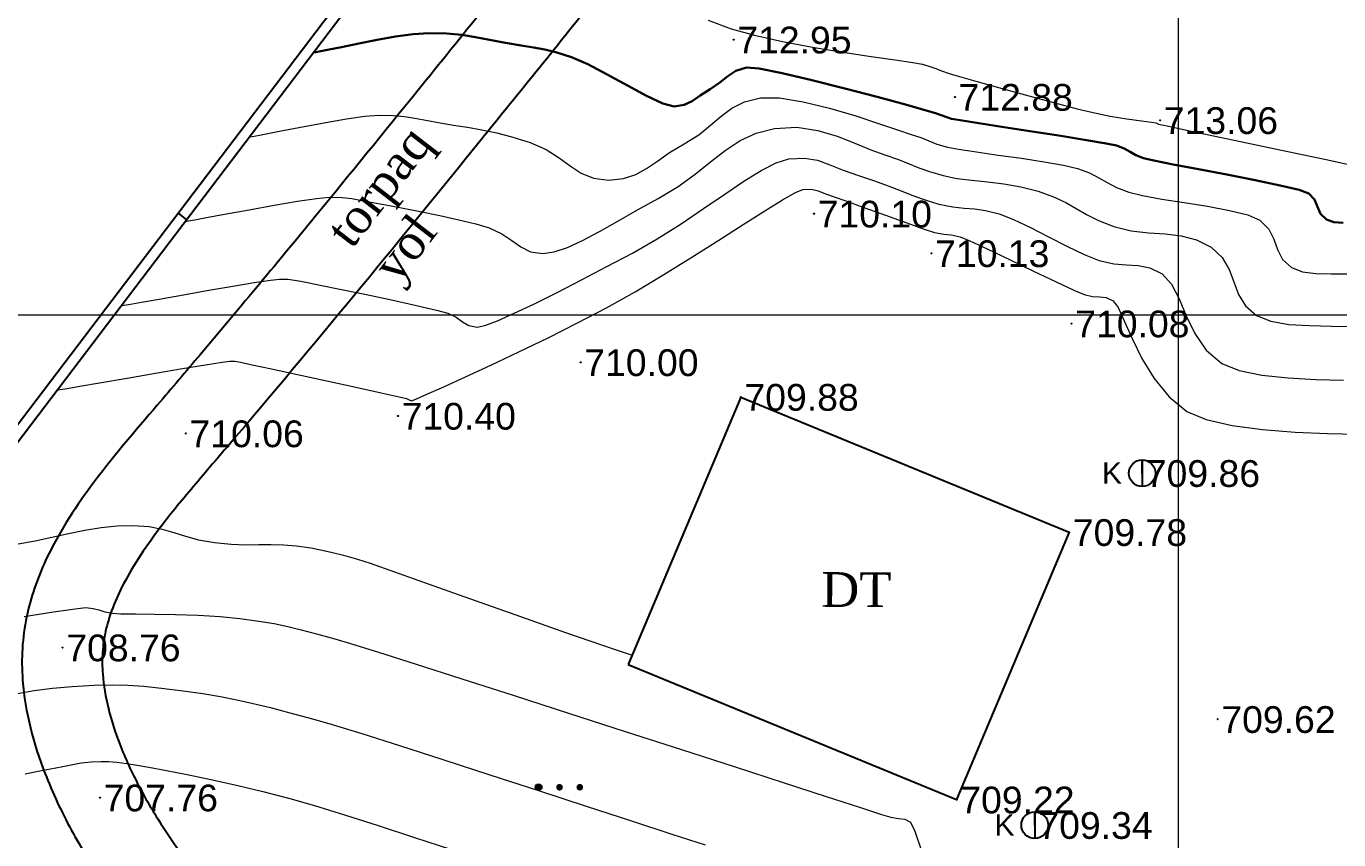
# Model space of a CAD drawing. Header units: feet. Extents: x 3381 to 1374491, y 675186 to 8751562.
# Drawn here: x 686570.24 to 686619.31, y 4376276.54 to 4376306.96 of the extents above; entities that cross this region are included whole.
import ezdxf
from ezdxf.enums import TextEntityAlignment as Align

# ---------------------------------------------------------------- set-up
doc = ezdxf.new("R2010")
doc.units = ezdxf.units.FT
doc.header["$MEASUREMENT"] = 0
doc.header["$PDMODE"] = 34
doc.header["$PDSIZE"] = 0.01
doc.layers.get('0').update_dxf_attribs({"linetype": 'CONTINUOUS'})
for name, color, linetype in [('0_Point_Height', 2, 'CONTINUOUS'), ('0_Point_Point', 7, 'CONTINUOUS'), ('col bitkisi', 7, 'CONTINUOUS'), ('Lep-Stolb', 7, 'CONTINUOUS'), ('polygon', 5, 'CONTINUOUS'), ('Yazilar', 7, 'CONTINUOUS')]:
    doc.layers.add(name, color=color, linetype=linetype)
for name, color, linetype, lineweight in [('ANA HORIZONTAL', 24, 'CONTINUOUS', 30), ('HORIZANTAL', 24, 'CONTINUOUS', 13), ('km setka', 170, 'CONTINUOUS', 15)]:
    doc.layers.add(name, color=color, linetype=linetype, lineweight=lineweight)
doc.styles.get("Standard").update_dxf_attribs({"font": 'arial.ttf', "height": 2.5})

msp = doc.modelspace()

# ---------------------------------------------------------------- hatches: boundary and pattern name
at = {"layer": 'col bitkisi', "ltscale": 1.5}
h = msp.add_hatch(color=256, dxfattribs=at)
edge = h.paths.add_edge_path()
edge.add_arc((686589.397, 4376278.503), 0.125, 0, 360)
h = msp.add_hatch(color=256, dxfattribs=at)
edge = h.paths.add_edge_path()
edge.add_arc((686590.179, 4376278.503), 0.125, 0, 360)
h = msp.add_hatch(color=256, dxfattribs=at)
edge = h.paths.add_edge_path()
edge.add_arc((686590.938, 4376278.503), 0.125, 0, 360)

# ---------------------------------------------------------------- linework, layer by layer
at = {"linetype": 'Continuous'}
for p, q in [((686599.957, 4376331.635, 716.528), (686563.749, 4376283.935, 708.969)), ((686600.276, 4376331.393, 716.528), (686564.13, 4376283.775, 708.982)), ((686575.923, 4376299.973, -710.059), (686576.238, 4376299.727, -710.059)), ((686596.957, 4376293.096, 709.876), (686592.75, 4376283.095, 709.322)), ((686596.957, 4376293.096, 709.876), (686609.234, 4376288.04, 709.777)), ((686609.234, 4376288.04, 709.777), (686605.027, 4376278.039, 709.223)), ((686592.75, 4376283.095, 709.322), (686605.027, 4376278.039, 709.223))]:
    msp.add_line(p, q, dxfattribs=at)
for points, knots in [([(686613.86, 4376350.079), (686615.681, 4376346.609), (686621.987, 4376334.591), (686631.884, 4376316.609), (686645.879, 4376297.345), (686656.65, 4376277.147), (686667.613, 4376259.262), (686676.741, 4376241.858), (686690.156, 4376223.337), (686706.755, 4376209.048), (686718.29, 4376194.211), (686726.22, 4376183.729), (686737.538, 4376171.81), (686745.787, 4376161.118), (686750.231, 4376155.358)], [0, 0, 0, 0, 11.75951, 40.72321, 61.46233, 83.054979, 109.290717, 124.392744, 141.962718, 177.533008, 189.558821, 198.276488, 216.955448, 238.768866, 238.768866, 238.768866, 238.768866]), ([(686618.617, 4376329.549), (686614.677, 4376325.786), (686614.149, 4376325.735), (686612.56, 4376325.576), (686611.496, 4376325.459), (686608.545, 4376325.052), (686606.668, 4376324.698), (686603.89, 4376323.82), (686602.938, 4376323.449), (686601.448, 4376322.712), (686600.888, 4376322.395), (686599.727, 4376321.64), (686599.14, 4376321.193), (686598.024, 4376320.244), (686597.495, 4376319.74), (686596.253, 4376318.469), (686595.563, 4376317.682), (686594.452, 4376316.364), (686594.018, 4376315.834), (686593.161, 4376314.788), (686592.737, 4376314.267), (686591.47, 4376312.712), (686590.638, 4376311.684), (686588.158, 4376308.616), (686586.531, 4376306.593), (686583.622, 4376302.998), (686582.346, 4376301.428), (686580.31, 4376298.949), (686579.568, 4376298.051), (686578.136, 4376296.33), (686577.447, 4376295.507), (686576.218, 4376294.053), (686575.684, 4376293.424), (686574.315, 4376291.823), (686573.442, 4376290.818), (686572.01, 4376288.876), (686571.423, 4376287.966), (686570.658, 4376286.313), (686570.409, 4376285.609), (686570.175, 4376284.487), (686570.121, 4376284.094), (686570.073, 4376283.3), (686570.078, 4376282.904), (686570.198, 4376281.304), (686570.513, 4376280.131), (686571.225, 4376278.287), (686571.562, 4376277.58), (686572.287, 4376276.244), (686572.679, 4376275.612), (686573.966, 4376273.69), (686574.914, 4376272.496), (686576.378, 4376270.562), (686576.929, 4376269.812), (686577.93, 4376268.28), (686578.377, 4376267.503), (686579.047, 4376266.033), (686579.289, 4376265.346), (686579.634, 4376263.91), (686579.739, 4376263.169), (686579.817, 4376261.572), (686579.77, 4376260.718), (686579.506, 4376259.038), (686579.29, 4376258.207), (686578.494, 4376255.973), (686577.763, 4376254.62), (686576.29, 4376252.473), (686575.636, 4376251.645), (686574.245, 4376250.037), (686573.506, 4376249.254), (686572.005, 4376247.702), (686571.243, 4376246.933), (686569.921, 4376245.549), (686569.356, 4376244.941), (686568.261, 4376243.688), (686567.733, 4376243.049), (686566.193, 4376241.102), (686565.228, 4376239.765), (686563.529, 4376237.301), (686562.781, 4376236.18), (686561.312, 4376233.911), (686560.593, 4376232.765), (686558.492, 4376229.291), (686557.166, 4376226.927), (686554.77, 4376222.238), (686553.691, 4376219.917), (686552.027, 4376215.893), (686551.39, 4376214.209), (686550.232, 4376210.803), (686549.71, 4376209.086), (686548.697, 4376205.458), (686548.214, 4376203.545), (686547.431, 4376200.253), (686547.116, 4376198.876), (686546.502, 4376196.111), (686546.207, 4376194.723), (686545.783, 4376192.55), (686545.637, 4376191.775), (686545.398, 4376190.375), (686545.303, 4376189.756), (686545.063, 4376187.792), (686544.987, 4376186.448), (686544.99, 4376183.432), (686545.111, 4376181.76), (686545.551, 4376178.468), (686545.868, 4376176.849), (686546.508, 4376174.133), (686546.801, 4376173.025), (686547.366, 4376171.027), (686547.632, 4376170.134), (686548.125, 4376168.52), (686548.351, 4376167.79), (686548.847, 4376166.316), (686549.116, 4376165.576), (686549.572, 4376164.485), (686549.728, 4376164.132), (686550.231, 4376163.078), (686550.592, 4376162.417), (686551.273, 4376161.147), (686551.593, 4376160.538), (686551.991, 4376159.636), (686552.112, 4376159.332), (686552.299, 4376158.778), (686552.37, 4376158.531), (686552.493, 4376158.007), (686552.545, 4376157.734), (686552.679, 4376156.898), (686552.741, 4376156.307), (686550.557, 4376151.893)], [0, 0, 0, 0, 1.504182, 1.504182, 4.512547, 4.512547, 9.897023, 9.897023, 12.795834, 12.795834, 14.604059, 14.604059, 16.662244, 16.662244, 18.72043, 18.72043, 21.69221, 21.69221, 23.690537, 23.690537, 25.688865, 25.688865, 29.68552, 29.68552, 37.678831, 37.678831, 43.858623, 43.858623, 47.338723, 47.338723, 50.479181, 50.479181, 52.843093, 52.843093, 56.452422, 56.452422, 59.343353, 59.343353, 61.301717, 61.301717, 62.310714, 62.310714, 63.319712, 63.319712, 66.426739, 66.426739, 68.50177, 68.50177, 70.576802, 70.576802, 75.092259, 75.092259, 77.984383, 77.984383, 80.876507, 80.876507, 83.368148, 83.368148, 85.859789, 85.859789, 88.693846, 88.693846, 91.527902, 91.527902, 96.504404, 96.504404, 99.813748, 99.813748, 103.123092, 103.123092, 106.359907, 106.359907, 108.778682, 108.778682, 111.197456, 111.197456, 116.035005, 116.035005, 120.025858, 120.025858, 124.016711, 124.016711, 131.998417, 131.998417, 139.538843, 139.538843, 144.840516, 144.840516, 150.142189, 150.142189, 155.992549, 155.992549, 160.212599, 160.212599, 164.43265, 164.43265, 166.77754, 166.77754, 168.584028, 168.584028, 172.423705, 172.423705, 177.221179, 177.221179, 182.018653, 182.018653, 185.384546, 185.384546, 188.140377, 188.140377, 190.397291, 190.397291, 192.654204, 192.654204, 193.73589, 193.73589, 195.899262, 195.899262, 198.062634, 198.062634, 199.190084, 199.190084, 200.13488, 200.13488, 201.079676, 201.079676, 202.923933, 202.923933, 202.923933, 202.923933]), ([(686622.52, 4376323.079), (686614.958, 4376322.799), (686614.429, 4376322.748), (686612.851, 4376322.59), (686611.814, 4376322.475), (686609.013, 4376322.087), (686607.305, 4376321.756), (686604.888, 4376320.988), (686604.08, 4376320.669), (686602.831, 4376320.047), (686602.362, 4376319.779), (686601.213, 4376319.021), (686600.543, 4376318.475), (686599.232, 4376317.251), (686598.595, 4376316.575), (686597.331, 4376315.14), (686596.705, 4376314.38), (686594.558, 4376311.759), (686593.079, 4376309.934), (686590.152, 4376306.308), (686588.702, 4376304.508), (686584.315, 4376299.085), (686581.339, 4376295.443), (686577.62, 4376291.07), (686577.135, 4376290.508), (686576.194, 4376289.398), (686575.738, 4376288.848), (686574.75, 4376287.56), (686574.253, 4376286.824), (686573.566, 4376285.505), (686573.339, 4376284.919), (686573.151, 4376284.079), (686573.112, 4376283.819), (686573.076, 4376283.29), (686573.078, 4376283.014), (686573.162, 4376281.905), (686573.392, 4376281.002), (686573.944, 4376279.576), (686574.188, 4376279.047), (686574.726, 4376278.027), (686575.02, 4376277.532), (686576.104, 4376275.852), (686576.996, 4376274.706), (686578.514, 4376272.715), (686579.127, 4376271.899), (686580.297, 4376270.163), (686580.852, 4376269.245), (686581.599, 4376267.691), (686581.845, 4376267.096), (686582.255, 4376265.861), (686582.417, 4376265.23), (686582.774, 4376263.316), (686582.843, 4376262.011), (686582.672, 4376259.61), (686582.471, 4376258.515), (686581.869, 4376256.404), (686581.468, 4376255.385), (686580.514, 4376253.446), (686579.963, 4376252.525), (686578.582, 4376250.51), (686577.719, 4376249.445), (686575.934, 4376247.439), (686575.013, 4376246.494), (686573.347, 4376244.787), (686572.598, 4376244.021), (686571.421, 4376242.746), (686570.976, 4376242.242), (686570.104, 4376241.207), (686569.678, 4376240.678), (686568.424, 4376239.062), (686567.619, 4376237.945), (686566.092, 4376235.736), (686565.365, 4376234.649), (686563.944, 4376232.46), (686563.249, 4376231.355), (686561.22, 4376228.012), (686559.94, 4376225.744), (686557.563, 4376221.128), (686556.466, 4376218.781), (686554.812, 4376214.778), (686554.196, 4376213.144), (686553.073, 4376209.836), (686552.565, 4376208.159), (686551.567, 4376204.577), (686551.087, 4376202.667), (686550.316, 4376199.414), (686550.01, 4376198.074), (686549.419, 4376195.401), (686549.135, 4376194.066), (686548.72, 4376191.94), (686548.571, 4376191.145), (686548.338, 4376189.757), (686548.249, 4376189.16), (686548.112, 4376187.966), (686548.062, 4376187.366), (686547.967, 4376185.557), (686547.976, 4376184.342), (686548.166, 4376181.209), (686548.446, 4376179.3), (686549.236, 4376175.493), (686549.743, 4376173.594), (686550.489, 4376171.053), (686550.683, 4376170.412), (686551.076, 4376169.134), (686551.274, 4376168.505), (686551.668, 4376167.343), (686551.863, 4376166.807), (686552.215, 4376165.933), (686552.363, 4376165.588), (686552.645, 4376164.981), (686552.776, 4376164.715), (686553.056, 4376164.171), (686553.203, 4376163.896), (686553.654, 4376163.055), (686553.969, 4376162.476), (686554.494, 4376161.404), (686554.711, 4376160.924), (686555.031, 4376160.081), (686555.148, 4376159.728), (686555.345, 4376159.009), (686555.423, 4376158.652), (686555.618, 4376157.594), (686555.695, 4376156.905), (686555.773, 4376156.163), (686555.781, 4376156.082), (686557.516, 4376151.77)], [0, 0, 0, 0, 1.519576, 1.519576, 4.558728, 4.558728, 9.930594, 9.930594, 12.837598, 12.837598, 14.698947, 14.698947, 17.596272, 17.596272, 20.493598, 20.493598, 23.430765, 23.430765, 30.540606, 30.540606, 37.650448, 37.650448, 51.870131, 51.870131, 53.943342, 53.943342, 56.016553, 56.016553, 58.839775, 58.839775, 61.186701, 61.186701, 62.257023, 62.257023, 63.327345, 63.327345, 66.426341, 66.426341, 68.26825, 68.26825, 70.110159, 70.110159, 74.62153, 74.62153, 77.595, 77.595, 80.568471, 80.568471, 82.304355, 82.304355, 84.04024, 84.04024, 87.512009, 87.512009, 90.504027, 90.504027, 93.496045, 93.496045, 96.488063, 96.488063, 100.372173, 100.372173, 104.256283, 104.256283, 107.517701, 107.517701, 109.618427, 109.618427, 111.719153, 111.719153, 115.920605, 115.920605, 119.858792, 119.858792, 123.796978, 123.796978, 131.673352, 131.673352, 139.553481, 139.553481, 144.894421, 144.894421, 150.235361, 150.235361, 156.190392, 156.190392, 160.321983, 160.321983, 164.453574, 164.453574, 166.899961, 166.899961, 168.797126, 168.797126, 170.694291, 170.694291, 174.488621, 174.488621, 180.488906, 180.488906, 186.48919, 186.48919, 188.508696, 188.508696, 190.528201, 190.528201, 192.322947, 192.322947, 193.52533, 193.52533, 194.478712, 194.478712, 195.432094, 195.432094, 197.338858, 197.338858, 198.784376, 198.784376, 199.759029, 199.759029, 200.733681, 200.733681, 202.682985, 202.682985, 202.923933, 202.923933, 202.923933, 202.923933])]:
    msp.add_open_spline(points, degree=3, knots=knots, dxfattribs=at)
at = {"layer": '0_Point_Point'}
for p in [(686596.69, 4376306.459, 712.954), (686604.962, 4376304.315, 712.882), (686612.635, 4376303.445, 713.057), (686599.696, 4376299.95, 710.101), (686604.086, 4376298.469, 710.135), (686609.324, 4376295.842, 710.075), (686590.968, 4376294.394, 710), (686596.957, 4376293.096, 709.876), (686584.14, 4376292.389, 710.397), (686576.21, 4376291.734, 710.059), (686611.962, 4376290.248, 709.857), (686609.234, 4376288.04, 709.777), (686571.603, 4376283.727, 708.757), (686614.787, 4376281.048, 709.616), (686573, 4376278.115, 707.764), (686605.027, 4376278.039, 709.223), (686607.946, 4376277.086, 709.337)]:
    msp.add_point(p, dxfattribs=at)
at = {"layer": 'ANA HORIZONTAL', "color": 16, "lineweight": 30, "elevation": 712.5}
msp.add_lwpolyline([(686580.981, 4376305.975), (686581.066, 4376305.99), (686581.251, 4376306.024), (686581.563, 4376306.086), (686582.032, 4376306.184), (686582.679, 4376306.319), (686583.362, 4376306.454), (686584.048, 4376306.572), (686584.702, 4376306.659), (686585.291, 4376306.699), (686585.971, 4376306.69), (686586.532, 4376306.638), (686587.04, 4376306.554), (686587.561, 4376306.45), (686588.161, 4376306.337), (686588.741, 4376306.243), (686589.204, 4376306.17), (686589.624, 4376306.091), (686590.075, 4376305.976), (686590.63, 4376305.799), (686591.238, 4376305.538), (686591.959, 4376305.162), (686592.716, 4376304.745), (686593.436, 4376304.358), (686594.043, 4376304.072), (686594.461, 4376303.961), (686594.843, 4376304.017), (686595.142, 4376304.165), (686595.438, 4376304.372), (686595.81, 4376304.605), (686596.178, 4376304.852), (686596.467, 4376305.095), (686596.767, 4376305.298), (686597.168, 4376305.423), (686597.646, 4376305.382), (686598.506, 4376305.21), (686599.616, 4376304.948), (686600.843, 4376304.637), (686602.052, 4376304.318), (686603.11, 4376304.03), (686603.883, 4376303.816), (686604.238, 4376303.716), (686604.454, 4376303.64), (686604.623, 4376303.571), (686604.84, 4376303.502), (686605.164, 4376303.445), (686605.853, 4376303.336), (686606.787, 4376303.191), (686607.849, 4376303.027), (686608.92, 4376302.86), (686609.882, 4376302.705), (686610.617, 4376302.579), (686611.005, 4376302.497), (686611.295, 4376302.384), (686611.512, 4376302.265), (686611.727, 4376302.144), (686612.016, 4376302.025), (686612.399, 4376301.935), (686613.122, 4376301.792), (686614.071, 4376301.612), (686615.131, 4376301.411), (686616.188, 4376301.204), (686617.127, 4376301.008), (686617.835, 4376300.838), (686618.196, 4376300.71), (686618.41, 4376300.477), (686618.521, 4376300.21), (686618.633, 4376299.949), (686618.849, 4376299.73), (686619.129, 4376299.632), (686619.476, 4376299.603)], dxfattribs=at)
at = {"layer": 'col bitkisi', "lineweight": 13, "ltscale": 1.5}
msp.add_circle((686589.397, 4376278.503), 0.125, dxfattribs=at)
at = {"layer": 'HORIZANTAL', "color": 16, "linetype": 'Continuous', "lineweight": 20}
for points, elevation in [([(686595.74, 4376307.182), (686596.596, 4376306.866), (686597.474, 4376306.621), (686598.515, 4376306.392), (686599.641, 4376306.183), (686600.77, 4376305.996), (686601.825, 4376305.834), (686602.726, 4376305.702), (686603.392, 4376305.602), (686603.745, 4376305.539), (686604.03, 4376305.454), (686604.248, 4376305.375), (686604.465, 4376305.291), (686604.747, 4376305.196), (686605.134, 4376305.083), (686605.833, 4376304.884), (686606.734, 4376304.631), (686607.726, 4376304.356), (686608.698, 4376304.093), (686609.538, 4376303.873), (686610.136, 4376303.729), (686610.77, 4376303.604), (686611.394, 4376303.5), (686611.935, 4376303.42), (686612.317, 4376303.368), (686612.468, 4376303.348), (686612.52, 4376303.324), (686612.571, 4376303.3), (686612.894, 4376303.232), (686613.736, 4376303.055), (686614.923, 4376302.805), (686616.285, 4376302.518), (686617.648, 4376302.23), (686618.841, 4376301.976), (686619.691, 4376301.792)], 713), ([(686578.586, 4376302.82), (686578.682, 4376302.836), (686578.898, 4376302.875), (686579.27, 4376302.946), (686579.84, 4376303.057), (686580.626, 4376303.21), (686581.438, 4376303.362), (686582.216, 4376303.495), (686582.901, 4376303.592), (686583.431, 4376303.634), (686583.959, 4376303.628), (686584.381, 4376303.591), (686584.766, 4376303.528), (686585.187, 4376303.444), (686585.713, 4376303.346), (686586.219, 4376303.264), (686586.735, 4376303.182), (686587.271, 4376303.088), (686587.835, 4376302.97), (686588.438, 4376302.815), (686589.087, 4376302.611), (686589.685, 4376302.346), (686590.165, 4376302.042), (686590.582, 4376301.737), (686590.991, 4376301.471), (686591.448, 4376301.282), (686592.007, 4376301.21), (686592.569, 4376301.264), (686593.029, 4376301.413), (686593.436, 4376301.638), (686593.841, 4376301.918), (686594.293, 4376302.233), (686594.842, 4376302.563), (686595.385, 4376302.905), (686595.826, 4376303.256), (686596.221, 4376303.592), (686596.627, 4376303.891), (686597.099, 4376304.129), (686597.695, 4376304.283), (686598.398, 4376304.283), (686599.286, 4376304.138), (686600.268, 4376303.897), (686601.252, 4376303.607), (686602.145, 4376303.317), (686602.855, 4376303.075), (686603.292, 4376302.931), (686603.684, 4376302.798), (686603.984, 4376302.676), (686604.285, 4376302.557), (686604.68, 4376302.438), (686605.102, 4376302.358), (686605.765, 4376302.258), (686606.579, 4376302.144), (686607.454, 4376302.022), (686608.3, 4376301.894), (686609.026, 4376301.767), (686609.542, 4376301.645), (686609.998, 4376301.475), (686610.347, 4376301.297), (686610.659, 4376301.114), (686611.007, 4376300.931), (686611.461, 4376300.75), (686611.974, 4376300.625), (686612.694, 4376300.5), (686613.536, 4376300.37), (686614.411, 4376300.23), (686615.233, 4376300.076), (686615.914, 4376299.903), (686616.367, 4376299.706), (686616.697, 4376299.376), (686616.884, 4376298.999), (686617.024, 4376298.61), (686617.212, 4376298.244), (686617.546, 4376297.936), (686617.958, 4376297.777), (686618.456, 4376297.715), (686619.033, 4376297.705), (686619.677, 4376297.703)], 712), ([(686576.191, 4376299.665), (686576.299, 4376299.683), (686576.545, 4376299.726), (686576.978, 4376299.805), (686577.649, 4376299.929), (686578.574, 4376300.1), (686579.514, 4376300.269), (686580.385, 4376300.418), (686581.099, 4376300.524), (686581.571, 4376300.568), (686582.047, 4376300.56), (686582.419, 4376300.516), (686582.791, 4376300.444), (686583.265, 4376300.355), (686583.688, 4376300.28), (686584.277, 4376300.17), (686584.97, 4376300.035), (686585.705, 4376299.883), (686586.42, 4376299.725), (686587.053, 4376299.568), (686587.544, 4376299.423), (686588.024, 4376299.2), (686588.396, 4376298.946), (686588.728, 4376298.706), (686589.091, 4376298.529), (686589.553, 4376298.459), (686589.976, 4376298.52), (686590.473, 4376298.691), (686591.04, 4376298.953), (686591.669, 4376299.286), (686592.356, 4376299.672), (686593.092, 4376300.09), (686593.873, 4376300.521), (686594.612, 4376300.969), (686595.252, 4376301.434), (686595.827, 4376301.891), (686596.376, 4376302.316), (686596.934, 4376302.682), (686597.537, 4376302.966), (686598.222, 4376303.142), (686599.057, 4376303.181), (686599.838, 4376303.066), (686600.561, 4376302.853), (686601.222, 4376302.593), (686601.818, 4376302.34), (686602.345, 4376302.146), (686602.853, 4376301.978), (686603.25, 4376301.821), (686603.61, 4376301.672), (686604.009, 4376301.524), (686604.521, 4376301.374), (686605.037, 4376301.271), (686605.592, 4376301.201), (686606.18, 4376301.14), (686606.794, 4376301.067), (686607.429, 4376300.959), (686608.079, 4376300.794), (686608.653, 4376300.586), (686609.105, 4376300.369), (686609.495, 4376300.147), (686609.885, 4376299.922), (686610.335, 4376299.697), (686610.906, 4376299.475), (686611.555, 4376299.316), (686612.195, 4376299.239), (686612.819, 4376299.192), (686613.421, 4376299.122), (686613.996, 4376298.976), (686614.537, 4376298.703), (686614.954, 4376298.311), (686615.21, 4376297.866), (686615.386, 4376297.397), (686615.564, 4376296.934), (686615.822, 4376296.506), (686616.243, 4376296.143), (686616.779, 4376295.928), (686617.452, 4376295.813), (686618.222, 4376295.765), (686619.046, 4376295.75), (686619.884, 4376295.736)], 711.5), ([(686573.796, 4376296.51), (686573.9, 4376296.527), (686574.136, 4376296.568), (686574.554, 4376296.641), (686575.205, 4376296.756), (686576.115, 4376296.918), (686577.062, 4376297.085), (686577.97, 4376297.243), (686578.764, 4376297.375), (686579.37, 4376297.467), (686579.71, 4376297.503), (686580.021, 4376297.497), (686580.265, 4376297.469), (686580.507, 4376297.422), (686580.817, 4376297.364), (686581.231, 4376297.284), (686581.969, 4376297.134), (686582.902, 4376296.939), (686583.901, 4376296.726), (686584.836, 4376296.52), (686585.579, 4376296.348), (686586.001, 4376296.234), (686586.318, 4376296.078), (686586.558, 4376295.906), (686586.793, 4376295.765), (686587.099, 4376295.707), (686587.386, 4376295.771), (686587.859, 4376295.95), (686588.488, 4376296.227), (686589.243, 4376296.586), (686590.093, 4376297.007), (686591.007, 4376297.475), (686591.954, 4376297.971), (686592.905, 4376298.479), (686593.832, 4376299.011), (686594.722, 4376299.576), (686595.566, 4376300.143), (686596.354, 4376300.683), (686597.076, 4376301.168), (686597.722, 4376301.569), (686598.283, 4376301.856), (686598.749, 4376302.001), (686599.338, 4376302.033), (686599.825, 4376301.949), (686600.284, 4376301.784), (686600.784, 4376301.576), (686601.398, 4376301.361), (686601.952, 4376301.181), (686602.464, 4376300.992), (686602.947, 4376300.801), (686603.416, 4376300.618), (686603.883, 4376300.451), (686604.362, 4376300.31), (686604.88, 4376300.204), (686605.302, 4376300.157), (686605.69, 4376300.127), (686606.107, 4376300.07), (686606.616, 4376299.942), (686607.157, 4376299.734), (686607.787, 4376299.434), (686608.466, 4376299.087), (686609.148, 4376298.736), (686609.791, 4376298.426), (686610.351, 4376298.201), (686610.904, 4376298.072), (686611.38, 4376298.039), (686611.814, 4376298.019), (686612.245, 4376297.932), (686612.708, 4376297.699), (686613.062, 4376297.316), (686613.344, 4376296.77), (686613.613, 4376296.13), (686613.929, 4376295.467), (686614.351, 4376294.85), (686614.94, 4376294.349), (686615.586, 4376294.086), (686616.437, 4376293.913), (686617.419, 4376293.809), (686618.459, 4376293.754), (686619.484, 4376293.728)], 711), ([(686571.401, 4376293.354), (686571.515, 4376293.374), (686571.777, 4376293.418), (686572.245, 4376293.498), (686572.981, 4376293.624), (686574.01, 4376293.802), (686575.077, 4376293.985), (686576.086, 4376294.156), (686576.947, 4376294.3), (686577.566, 4376294.4), (686577.85, 4376294.438), (686578.036, 4376294.432), (686578.184, 4376294.408), (686578.369, 4376294.372), (686578.694, 4376294.305), (686579.409, 4376294.151), (686580.382, 4376293.94), (686581.479, 4376293.702), (686582.568, 4376293.464), (686583.516, 4376293.256), (686584.19, 4376293.107), (686584.458, 4376293.046), (686584.552, 4376292.994), (686584.645, 4376292.956), (686584.805, 4376293.019), (686585.223, 4376293.2), (686585.858, 4376293.481), (686586.669, 4376293.848), (686587.615, 4376294.286), (686588.656, 4376294.779), (686589.75, 4376295.312), (686590.857, 4376295.87), (686591.936, 4376296.436), (686593.003, 4376297.033), (686594.078, 4376297.671), (686595.132, 4376298.322), (686596.133, 4376298.955), (686597.051, 4376299.544), (686597.855, 4376300.057), (686598.515, 4376300.467), (686598.998, 4376300.745), (686599.275, 4376300.861), (686599.594, 4376300.87), (686599.855, 4376300.804), (686600.12, 4376300.696), (686600.451, 4376300.577), (686600.879, 4376300.432), (686601.56, 4376300.187), (686602.365, 4376299.894), (686603.16, 4376299.604), (686603.817, 4376299.371), (686604.202, 4376299.246), (686604.542, 4376299.186), (686604.819, 4376299.163), (686605.154, 4376299.091), (686605.514, 4376298.94), (686606.17, 4376298.634), (686607.005, 4376298.235), (686607.902, 4376297.804), (686608.744, 4376297.401), (686609.414, 4376297.088), (686609.796, 4376296.926), (686610.107, 4376296.86), (686610.37, 4376296.848), (686610.616, 4376296.817), (686610.879, 4376296.695), (686611.06, 4376296.44), (686611.291, 4376295.944), (686611.584, 4376295.285), (686611.952, 4376294.54), (686612.408, 4376293.785), (686612.966, 4376293.098), (686613.637, 4376292.555), (686614.359, 4376292.254), (686615.329, 4376292.034), (686616.463, 4376291.883), (686617.677, 4376291.785), (686618.889, 4376291.729), (686620.014, 4376291.7)], 710.5), ([(686569.94, 4376287.603), (686570.572, 4376287.72), (686571.199, 4376287.853), (686571.821, 4376287.989), (686572.437, 4376288.114), (686573.045, 4376288.216), (686573.643, 4376288.281), (686574.232, 4376288.297), (686574.837, 4376288.249), (686575.328, 4376288.152), (686575.763, 4376288.025), (686576.196, 4376287.886), (686576.684, 4376287.756), (686577.283, 4376287.652), (686577.905, 4376287.593), (686578.447, 4376287.573), (686578.934, 4376287.575), (686579.394, 4376287.579), (686579.856, 4376287.569), (686580.345, 4376287.526), (686580.879, 4376287.451), (686581.302, 4376287.374), (686581.686, 4376287.286), (686582.104, 4376287.177), (686582.627, 4376287.035), (686583.1, 4376286.881), (686584.008, 4376286.563), (686585.27, 4376286.113), (686586.808, 4376285.564), (686588.544, 4376284.947), (686590.399, 4376284.295), (686592.294, 4376283.639), (686592.893, 4376283.436)], 709.5), ([(686570.161, 4376284.887), (686571.259, 4376285.061), (686572.067, 4376285.18), (686572.463, 4376285.222), (686572.743, 4376285.192), (686572.96, 4376285.133), (686573.178, 4376285.066), (686573.46, 4376285.011), (686573.782, 4376284.993), (686574.322, 4376284.983), (686575.023, 4376284.974), (686575.823, 4376284.96), (686576.664, 4376284.933), (686577.486, 4376284.888), (686578.229, 4376284.816), (686578.938, 4376284.718), (686579.514, 4376284.62), (686580.02, 4376284.514), (686580.524, 4376284.389), (686581.09, 4376284.238), (686581.783, 4376284.051), (686582.369, 4376283.878), (686583.408, 4376283.555), (686584.82, 4376283.108), (686586.527, 4376282.562), (686588.451, 4376281.944), (686590.513, 4376281.279), (686592.635, 4376280.593), (686594.738, 4376279.912), (686596.744, 4376279.262), (686598.573, 4376278.669), (686600.149, 4376278.158), (686601.391, 4376277.755), (686602.222, 4376277.487), (686602.563, 4376277.378), (686602.852, 4376277.335), (686603.088, 4376277.313), (686603.305, 4376277.197), (686603.459, 4376276.858), (686603.73, 4376276.088)], 709), ([(686569.909, 4376282.007), (686570.537, 4376282.117), (686571.218, 4376282.209), (686571.964, 4376282.275), (686572.78, 4376282.319), (686573.448, 4376282.335), (686574.042, 4376282.321), (686574.635, 4376282.278), (686575.301, 4376282.206), (686576.114, 4376282.105), (686576.844, 4376282.004), (686577.498, 4376281.897), (686578.112, 4376281.777), (686578.726, 4376281.64), (686579.377, 4376281.479), (686580.102, 4376281.29), (686580.94, 4376281.067), (686581.681, 4376280.852), (686582.793, 4376280.508), (686584.199, 4376280.062), (686585.819, 4376279.541), (686587.574, 4376278.972), (686589.387, 4376278.382), (686591.177, 4376277.797), (686592.866, 4376277.244), (686594.376, 4376276.751), (686595.627, 4376276.344)], 708.5), ([(686570.199, 4376279.008), (686570.88, 4376279.138), (686571.281, 4376279.212), (686571.675, 4376279.289), (686571.985, 4376279.357), (686572.29, 4376279.411), (686572.668, 4376279.449), (686573.041, 4376279.467), (686573.334, 4376279.464), (686573.626, 4376279.44), (686573.998, 4376279.395), (686574.318, 4376279.346), (686574.822, 4376279.259), (686575.48, 4376279.135), (686576.264, 4376278.979), (686577.147, 4376278.792), (686578.098, 4376278.578), (686579.091, 4376278.341), (686580.097, 4376278.082), (686581.017, 4376277.819), (686582.139, 4376277.475), (686583.404, 4376277.07), (686584.756, 4376276.628), (686586.138, 4376276.17)], 708)]:
    msp.add_lwpolyline(points, dxfattribs=dict(at, elevation=elevation))
at = {"layer": 'km setka', "flags": 128}
for points in [[(686613.306, 4376427.956), (686613.306, 4375972.172)], [(686413.5, 4376296.167), (686890.66, 4376296.167)]]:
    msp.add_lwpolyline(points, dxfattribs=at)
at = {"layer": 'polygon', "color": 6}
for p, q in [((686611.962, 4376290.248, 709.857), (686611.962, 4376290.748, 709.857)), ((686611.962, 4376290.748, 709.857), (686611.962, 4376289.748, 709.857)), ((686607.946, 4376277.086, 709.337), (686607.946, 4376277.586, 709.337)), ((686607.946, 4376277.586, 709.337), (686607.946, 4376276.586, 709.337))]:
    msp.add_line(p, q, dxfattribs=at)
for centre in [(686611.962, 4376290.248, 709.857), (686607.946, 4376277.086, 709.337)]:
    msp.add_circle(centre, 0.5, dxfattribs=at)

# ---------------------------------------------------------------- texts
at = {"layer": '0_Point_Height', "color": 0}
for s, p in [('712.95', (686596.826, 4376305.945, 712.954)), ('712.88', (686605.098, 4376303.801, 712.882)), ('713.06', (686612.771, 4376302.931, 713.057)), ('710.10', (686599.832, 4376299.436, 710.101)), ('710.13', (686604.222, 4376297.955, 710.135)), ('710.08', (686609.46, 4376295.328, 710.075)), ('710.00', (686591.104, 4376293.88, 710)), ('709.88', (686597.093, 4376292.582, 709.876)), ('710.40', (686584.276, 4376291.875, 710.397)), ('710.06', (686576.346, 4376291.22, 710.059)), ('709.86', (686612.098, 4376289.734, 709.857)), ('709.78', (686609.37, 4376287.526, 709.777)), ('708.76', (686571.739, 4376283.213, 708.757)), ('709.62', (686614.923, 4376280.534, 709.616)), ('707.76', (686573.136, 4376277.601, 707.764)), ('709.22', (686605.163, 4376277.525, 709.223)), ('709.34', (686608.082, 4376276.572, 709.337))]:
    msp.add_text(s, height=1, dxfattribs=at).set_placement(p)
at = {"layer": 'Lep-Stolb', "color": 6}
for p in [(686610.834, 4376290.255, 709.857), (686606.818, 4376277.093, 709.337)]:
    msp.add_text('K', height=0.8, dxfattribs=at).set_placement(p, align=Align.MIDDLE_CENTER)
at = {"layer": 'Yazilar', "char_height": 1.3, "width": 0.10588, "attachment_point": 1}
for s, insert, rotation in [('{\\fTimes New Roman|b0|i0|c0|p18;torpaq\\fTimes New Roman|b0|i0|c238|p18; yol}', (686581.378, 4376299.389), 52.3818), ('{\\fTimes New Roman|b0|i0|c0|p18;DT}', (686599.97, 4376286.55), 359.7512)]:
    msp.add_mtext(s, dxfattribs=dict(at, insert=insert, rotation=rotation))

doc.saveas('drawing.dxf')
